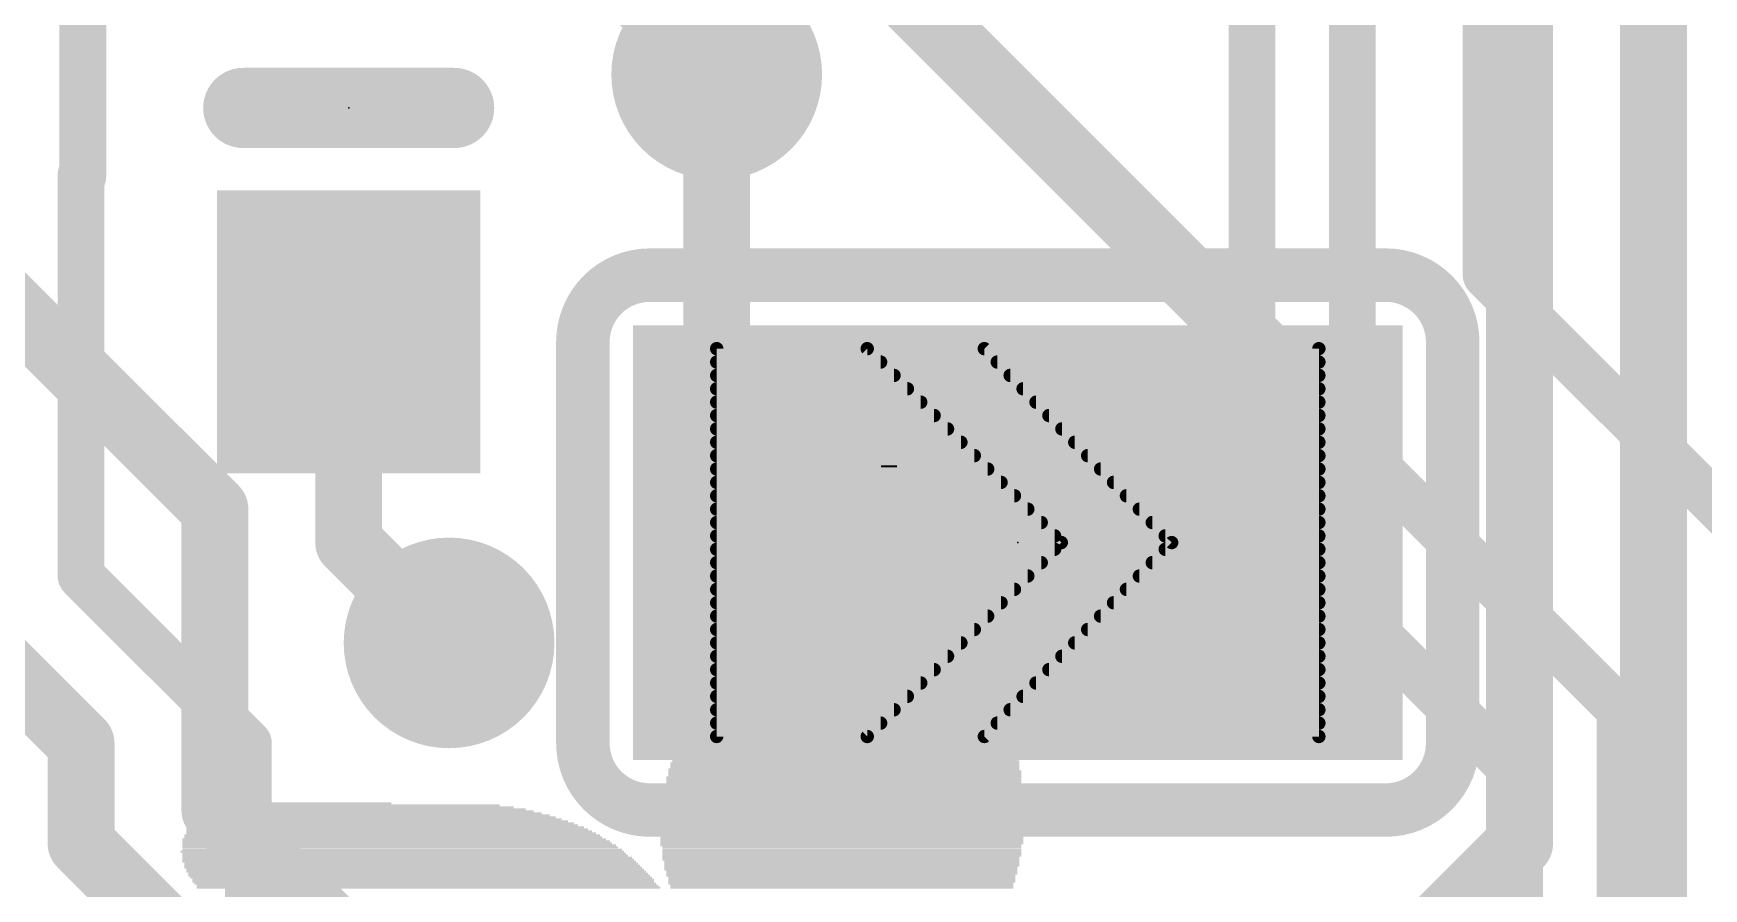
# Model space of a CAD drawing. Extents: x -0.1 to 66, y -0.1 to 31.
# Drawn here: x 3.38 to 9.72, y 9.23 to 12.48 of the extents above; entities that cross this region are included whole.
import ezdxf

# ---------------------------------------------------------------- set-up
doc = ezdxf.new("R2010")
doc.units = 0
for name, color, linetype in [('1', 12, 'CONTINUOUS'), ('16', 132, 'CONTINUOUS'), ('18', 110, 'CONTINUOUS'), ('21', 40, 'CONTINUOUS'), ('22', 6, 'CONTINUOUS'), ('23', 40, 'CONTINUOUS'), ('24', 6, 'CONTINUOUS'), ('30', 253, 'CONTINUOUS')]:
    doc.layers.add(name, color=color, linetype=linetype)

# ---------------------------------------------------------------- blocks, each defined once
blk = doc.blocks.new('RECT')
blk.add_solid([(-0.5, -0.5), (0.5, -0.5), (-0.5, 0.5), (0.5, 0.5)])
blk = doc.blocks.new('RECT121920X243840R50')
at = {"const_width": 0.1905}
blk.add_lwpolyline([(0.2858, -0.5715), (0.2858, 0.5715, 0.4142), (0.1905, 0.6668), (-0.1905, 0.6668, 0.4142), (-0.2858, 0.5715), (-0.2858, -0.5715, 0.4142), (-0.1905, -0.6668), (0.1905, -0.6668, 0.4142)], format="xyb", close=True, dxfattribs=at)
blk.add_solid([(-0.2159, -0.5969), (0.2159, -0.5969), (-0.2159, 0.5969), (0.2159, 0.5969)])
blk = doc.blocks.new('ROUNDV')
at = {"const_width": 0.5}
blk.add_lwpolyline([(0, -0.25, 1), (0, 0.25, 1), (0, -0.25)], format="xyb", dxfattribs=at)

msp = doc.modelspace()

# ---------------------------------------------------------------- linework, layer by layer
at = {"layer": '1'}
for points, const_width in [([(8.89, 16.256), (8.89, 11.557)], 0.1778), ([(8.382, 16.129), (8.382, 10.922)], 0.1778), ([(8.001, 15.875), (8.001, 10.668)], 0.1778), ([(3.5625, 15.526), (3.5625, 11.9315)], 0.1778), ([(5.246, 13.042), (5.969, 12.319)], 0.254), ([(3.5625, 11.9315), (3.556, 11.938)], 0.1778), ([(3.556, 11.938), (3.556, 10.414)], 0.1778), ([(8.89, 11.557), (10.287, 10.16)], 0.1778), ([(4.572, 10.541), (4.572, 11.342)], 0.254), ([(8.382, 10.922), (9.398, 9.906)], 0.1778), ([(8.001, 10.668), (9.017, 9.652)], 0.1778), ([(4.572, 10.541), (4.953, 10.16)], 0.254), ([(3.556, 10.414), (4.191, 9.779)], 0.1778), ([(9.398, 9.906), (9.398, 7.3279)], 0.1778), ([(4.191, 9.779), (4.191, 8.636)], 0.1778), ([(9.017, 9.652), (9.017, 6.096)], 0.1778)]:
    msp.add_lwpolyline(points, dxfattribs=dict(at, const_width=const_width))
for points, const_width in [([(5.9241, 12.2741, 1), (6.0139, 12.3639)], 0.127), ([(3.5874, 11.9694, 1), (3.5246, 11.9066)], 0.0889), ([(3.6004, 11.938, 1), (3.5116, 11.938)], 0.0889), ([(3.5311, 11.9001, 1), (3.5939, 11.9629)], 0.0889), ([(3.5181, 11.9315, 1), (3.6069, 11.9315)], 0.0889), ([(8.9214, 11.5884, 1), (8.8586, 11.5256)], 0.0889), ([(8.8456, 11.557, 1), (8.9345, 11.557)], 0.0889), ([(4.6355, 11.342, 1), (4.5085, 11.342)], 0.127), ([(8.4134, 10.9534, 1), (8.3506, 10.8906)], 0.0889), ([(8.3376, 10.922, 1), (8.4264, 10.922)], 0.0889), ([(8.0324, 10.6994, 1), (7.9696, 10.6366)], 0.0889), ([(4.6169, 10.5859, 1), (4.5271, 10.4961)], 0.127), ([(7.9566, 10.668, 1), (8.0455, 10.668)], 0.0889), ([(4.5085, 10.541, 1), (4.6355, 10.541)], 0.127), ([(3.5874, 10.4454, 1), (3.5246, 10.3826)], 0.0889), ([(3.5116, 10.414, 1), (3.6004, 10.414)], 0.0889), ([(4.9081, 10.1151, 1), (4.9979, 10.2049)], 0.127), ([(9.4424, 9.906, 1), (9.3536, 9.906)], 0.0889), ([(9.3666, 9.8746, 1), (9.4294, 9.9374)], 0.0889), ([(4.2355, 9.779, 1), (4.1465, 9.779)], 0.0889), ([(4.1596, 9.7476, 1), (4.2224, 9.8104)], 0.0889), ([(9.0615, 9.652, 1), (8.9726, 9.652)], 0.0889), ([(8.9856, 9.6206, 1), (9.0484, 9.6834)], 0.0889)]:
    msp.add_lwpolyline(points, format="xyb", dxfattribs=dict(at, const_width=const_width))
at = {"layer": '16'}
for points, const_width in [([(9.525, 21.844), (9.525, 8.382)], 0.254), ([(5.08, 14.224), (8.128, 11.176)], 0.254), ([(9.017, 13.462), (9.017, 9.398)], 0.254), ([(5.969, 10.668), (5.969, 12.319)], 0.254), ([(4.064, 10.668), (2.921, 11.811)], 0.254), ([(6.5405, 11.2776), (5.969, 11.2776)], 0.0508), ([(5.969, 11.2776), (5.969, 9.8044)], 0.0508), ([(7.2771, 10.541), (6.5405, 11.2776)], 0.0508), ([(7.6962, 10.541), (6.985, 11.2776)], 0.0508), ([(6.985, 11.2776), (8.255, 11.2776)], 0.0508), ([(8.128, 11.176), (8.128, 10.541)], 0.254), ([(8.255, 11.2776), (8.255, 9.8044)], 0.0508), ([(5.969, 11.2268), (6.5913, 11.2268)], 0.0508), ([(7.0341, 11.2268), (8.255, 11.2268)], 0.0508), ([(5.969, 11.176), (6.6421, 11.176)], 0.0508), ([(7.0831, 11.176), (8.255, 11.176)], 0.0508), ([(5.969, 11.1252), (6.6929, 11.1252)], 0.0508), ([(5.969, 11.0744), (6.7437, 11.0744)], 0.0508), ([(7.1321, 11.1252), (8.255, 11.1252)], 0.0508), ([(7.1812, 11.0744), (8.255, 11.0744)], 0.0508), ([(5.969, 11.0236), (6.7945, 11.0236)], 0.0508), ([(7.2302, 11.0236), (8.255, 11.0236)], 0.0508), ([(5.969, 10.9728), (6.8453, 10.9728)], 0.0508), ([(7.2793, 10.9728), (8.255, 10.9728)], 0.0508), ([(5.969, 10.922), (6.8961, 10.922)], 0.0508), ([(7.3283, 10.922), (8.255, 10.922)], 0.0508), ([(5.969, 10.8712), (6.9469, 10.8712)], 0.0508), ([(5.969, 10.8204), (6.9977, 10.8204)], 0.0508), ([(7.3774, 10.8712), (8.255, 10.8712)], 0.0508), ([(7.4264, 10.8204), (8.255, 10.8204)], 0.0508), ([(4.064, 9.525), (4.064, 10.668)], 0.254), ([(6.096, 10.541), (5.969, 10.668)], 0.254), ([(5.969, 10.7696), (7.0485, 10.7696)], 0.0508), ([(7.4755, 10.7696), (8.255, 10.7696)], 0.0508), ([(5.969, 10.7188), (7.0993, 10.7188)], 0.0508), ([(7.5245, 10.7188), (8.255, 10.7188)], 0.0508), ([(2.794, 10.541), (3.556, 9.779)], 0.254), ([(5.969, 10.668), (7.1501, 10.668)], 0.0508), ([(7.5736, 10.668), (8.255, 10.668)], 0.0508), ([(5.969, 10.6172), (7.2009, 10.6172)], 0.0508), ([(5.969, 10.5664), (7.2517, 10.5664)], 0.0508), ([(7.6226, 10.6172), (8.255, 10.6172)], 0.0508), ([(7.6717, 10.5664), (8.255, 10.5664)], 0.0508), ([(5.969, 10.5156), (7.2517, 10.5156)], 0.0508), ([(6.5405, 9.8044), (7.2771, 10.541)], 0.0508), ([(6.985, 9.8044), (7.6962, 10.541)], 0.0508), ([(7.6717, 10.5156), (8.255, 10.5156)], 0.0508), ([(5.969, 10.4648), (7.2009, 10.4648)], 0.0508), ([(7.6226, 10.4648), (8.255, 10.4648)], 0.0508), ([(5.969, 10.414), (7.1501, 10.414)], 0.0508), ([(7.5736, 10.414), (8.255, 10.414)], 0.0508), ([(5.969, 10.3632), (7.0993, 10.3632)], 0.0508), ([(5.969, 10.3124), (7.0485, 10.3124)], 0.0508), ([(7.4755, 10.3124), (8.255, 10.3124)], 0.0508), ([(7.5245, 10.3632), (8.255, 10.3632)], 0.0508), ([(5.969, 10.2616), (6.9977, 10.2616)], 0.0508), ([(7.4264, 10.2616), (8.255, 10.2616)], 0.0508), ([(5.969, 10.2108), (6.9469, 10.2108)], 0.0508), ([(7.3774, 10.2108), (8.255, 10.2108)], 0.0508), ([(5.969, 10.16), (6.8961, 10.16)], 0.0508), ([(7.3283, 10.16), (8.255, 10.16)], 0.0508), ([(5.969, 10.1092), (6.8453, 10.1092)], 0.0508), ([(5.969, 10.0584), (6.7945, 10.0584)], 0.0508), ([(7.2302, 10.0584), (8.255, 10.0584)], 0.0508), ([(7.2793, 10.1092), (8.255, 10.1092)], 0.0508), ([(5.969, 10.0076), (6.7437, 10.0076)], 0.0508), ([(7.1812, 10.0076), (8.255, 10.0076)], 0.0508), ([(5.969, 9.9568), (6.6929, 9.9568)], 0.0508), ([(7.1321, 9.9568), (8.255, 9.9568)], 0.0508), ([(3.556, 9.779), (3.556, 9.398)], 0.254), ([(5.969, 9.906), (6.6421, 9.906)], 0.0508), ([(7.0831, 9.906), (8.255, 9.906)], 0.0508), ([(5.969, 9.8552), (6.5913, 9.8552)], 0.0508), ([(5.969, 9.8044), (6.5405, 9.8044)], 0.0508), ([(5.969, 9.8044), (6.5405, 9.8044)], 0.0508), ([(8.255, 9.8044), (6.985, 9.8044)], 0.0508), ([(6.985, 9.8044), (8.255, 9.8044)], 0.0508), ([(7.034, 9.8552), (8.255, 9.8552)], 0.0508), ([(8.001, 5.588), (4.064, 9.525)], 0.254), ([(3.556, 9.398), (7.493, 5.461)], 0.254), ([(9.017, 9.398), (7.366, 7.747)], 0.254)]:
    msp.add_lwpolyline(points, dxfattribs=dict(at, const_width=const_width))
for points, const_width in [([(6.0325, 12.319, 1), (5.9055, 12.319)], 0.127), ([(5.969, 11.2903, 1), (5.969, 11.2649)], 0.0254), ([(5.9817, 11.2776, 1), (5.9563, 11.2776)], 0.0254), ([(6.5495, 11.2866, 1), (6.5315, 11.2686)], 0.0254), ([(6.5405, 11.2649, 1), (6.5405, 11.2903)], 0.0254), ([(6.9941, 11.2864, 1), (6.9759, 11.2688)], 0.0254), ([(6.985, 11.2903, 1), (6.985, 11.2649)], 0.0254), ([(8.1915, 11.176, 1), (8.0645, 11.176)], 0.127), ([(8.2677, 11.2776, 1), (8.2423, 11.2776)], 0.0254), ([(8.255, 11.2649, 1), (8.255, 11.2903)], 0.0254), ([(5.969, 11.2395, 1), (5.969, 11.2141)], 0.0254), ([(6.5913, 11.2141, 1), (6.5913, 11.2395)], 0.0254), ([(7.0341, 11.2395, 1), (7.0341, 11.2141)], 0.0254), ([(8.0831, 11.1311, 1), (8.1729, 11.2209)], 0.127), ([(8.255, 11.2141, 1), (8.255, 11.2395)], 0.0254), ([(5.969, 11.1887, 1), (5.969, 11.1633)], 0.0254), ([(6.6421, 11.1633, 1), (6.6421, 11.1887)], 0.0254), ([(7.0831, 11.1887, 1), (7.0831, 11.1633)], 0.0254), ([(8.255, 11.1633, 1), (8.255, 11.1887)], 0.0254), ([(5.969, 11.1379, 1), (5.969, 11.1125)], 0.0254), ([(5.969, 11.0871, 1), (5.969, 11.0617)], 0.0254), ([(6.6929, 11.1125, 1), (6.6929, 11.1379)], 0.0254), ([(6.7437, 11.0617, 1), (6.7437, 11.0871)], 0.0254), ([(7.1321, 11.1379, 1), (7.1321, 11.1125)], 0.0254), ([(7.1812, 11.0871, 1), (7.1812, 11.0617)], 0.0254), ([(8.255, 11.1125, 1), (8.255, 11.1379)], 0.0254), ([(8.255, 11.0617, 1), (8.255, 11.0871)], 0.0254), ([(5.969, 11.0363, 1), (5.969, 11.0109)], 0.0254), ([(6.7945, 11.0109, 1), (6.7945, 11.0363)], 0.0254), ([(7.2302, 11.0363, 1), (7.2302, 11.0109)], 0.0254), ([(8.255, 11.0109, 1), (8.255, 11.0363)], 0.0254), ([(5.969, 10.9855, 1), (5.969, 10.9601)], 0.0254), ([(6.8453, 10.9601, 1), (6.8453, 10.9855)], 0.0254), ([(7.2793, 10.9855, 1), (7.2793, 10.9601)], 0.0254), ([(8.255, 10.9601, 1), (8.255, 10.9855)], 0.0254), ([(5.969, 10.9347, 1), (5.969, 10.9093)], 0.0254), ([(6.8961, 10.9093, 1), (6.8961, 10.9347)], 0.0254), ([(7.3283, 10.9347, 1), (7.3283, 10.9093)], 0.0254), ([(8.255, 10.9093, 1), (8.255, 10.9347)], 0.0254), ([(5.969, 10.8839, 1), (5.969, 10.8585)], 0.0254), ([(5.969, 10.8331, 1), (5.969, 10.8077)], 0.0254), ([(6.9469, 10.8585, 1), (6.9469, 10.8839)], 0.0254), ([(6.9977, 10.8077, 1), (6.9977, 10.8331)], 0.0254), ([(7.3774, 10.8839, 1), (7.3774, 10.8585)], 0.0254), ([(7.4264, 10.8331, 1), (7.4264, 10.8077)], 0.0254), ([(8.255, 10.8585, 1), (8.255, 10.8839)], 0.0254), ([(8.255, 10.8077, 1), (8.255, 10.8331)], 0.0254), ([(4.1275, 10.668, 1), (4.0005, 10.668)], 0.127), ([(6.0139, 10.7129, 1), (5.9241, 10.6231)], 0.127), ([(5.969, 10.7823, 1), (5.969, 10.7569)], 0.0254), ([(7.0485, 10.7569, 1), (7.0485, 10.7823)], 0.0254), ([(7.4755, 10.7823, 1), (7.4755, 10.7569)], 0.0254), ([(8.255, 10.7569, 1), (8.255, 10.7823)], 0.0254), ([(4.0191, 10.6231, 1), (4.1089, 10.7129)], 0.127), ([(5.9055, 10.668, 1), (6.0325, 10.668)], 0.127), ([(5.969, 10.7315, 1), (5.969, 10.7061)], 0.0254), ([(7.0993, 10.7061, 1), (7.0993, 10.7315)], 0.0254), ([(7.5245, 10.7315, 1), (7.5245, 10.7061)], 0.0254), ([(8.255, 10.7061, 1), (8.255, 10.7315)], 0.0254), ([(5.969, 10.6807, 1), (5.969, 10.6553)], 0.0254), ([(7.1501, 10.6553, 1), (7.1501, 10.6807)], 0.0254), ([(7.5736, 10.6807, 1), (7.5736, 10.6553)], 0.0254), ([(8.255, 10.6553, 1), (8.255, 10.6807)], 0.0254), ([(5.969, 10.6299, 1), (5.969, 10.6045)], 0.0254), ([(5.969, 10.5791, 1), (5.969, 10.5537)], 0.0254), ([(6.0511, 10.4961, 1), (6.1409, 10.5859)], 0.127), ([(7.2009, 10.6045, 1), (7.2009, 10.6299)], 0.0254), ([(7.2517, 10.5537, 1), (7.2517, 10.5791)], 0.0254), ([(7.6226, 10.6299, 1), (7.6226, 10.6045)], 0.0254), ([(7.6717, 10.5791, 1), (7.6717, 10.5537)], 0.0254), ([(8.0645, 10.541, 1), (8.1915, 10.541)], 0.127), ([(8.255, 10.6045, 1), (8.255, 10.6299)], 0.0254), ([(8.255, 10.5537, 1), (8.255, 10.5791)], 0.0254), ([(5.969, 10.5283, 1), (5.969, 10.5029)], 0.0254), ([(7.2517, 10.5029, 1), (7.2517, 10.5283)], 0.0254), ([(7.2861, 10.532, 1), (7.2681, 10.55)], 0.0254), ([(7.2681, 10.532, 1), (7.2861, 10.55)], 0.0254), ([(7.6717, 10.5283, 1), (7.6717, 10.5029)], 0.0254), ([(7.7053, 10.5322, 1), (7.6871, 10.5498)], 0.0254), ([(7.6871, 10.5322, 1), (7.7053, 10.5498)], 0.0254), ([(8.255, 10.5029, 1), (8.255, 10.5283)], 0.0254), ([(5.969, 10.4775, 1), (5.969, 10.4521)], 0.0254), ([(7.2009, 10.4521, 1), (7.2009, 10.4775)], 0.0254), ([(7.6226, 10.4775, 1), (7.6226, 10.4521)], 0.0254), ([(8.255, 10.4521, 1), (8.255, 10.4775)], 0.0254), ([(5.969, 10.4267, 1), (5.969, 10.4013)], 0.0254), ([(7.1501, 10.4013, 1), (7.1501, 10.4267)], 0.0254), ([(7.5736, 10.4267, 1), (7.5736, 10.4013)], 0.0254), ([(8.255, 10.4013, 1), (8.255, 10.4267)], 0.0254), ([(5.969, 10.3759, 1), (5.969, 10.3505)], 0.0254), ([(5.969, 10.3251, 1), (5.969, 10.2997)], 0.0254), ([(7.0485, 10.2997, 1), (7.0485, 10.3251)], 0.0254), ([(7.0993, 10.3505, 1), (7.0993, 10.3759)], 0.0254), ([(7.4755, 10.3251, 1), (7.4755, 10.2997)], 0.0254), ([(7.5245, 10.3759, 1), (7.5245, 10.3505)], 0.0254), ([(8.255, 10.3505, 1), (8.255, 10.3759)], 0.0254), ([(8.255, 10.2997, 1), (8.255, 10.3251)], 0.0254), ([(5.969, 10.2743, 1), (5.969, 10.2489)], 0.0254), ([(6.9977, 10.2489, 1), (6.9977, 10.2743)], 0.0254), ([(7.4264, 10.2743, 1), (7.4264, 10.2489)], 0.0254), ([(8.255, 10.2489, 1), (8.255, 10.2743)], 0.0254), ([(5.969, 10.2235, 1), (5.969, 10.1981)], 0.0254), ([(6.9469, 10.1981, 1), (6.9469, 10.2235)], 0.0254), ([(7.3774, 10.2235, 1), (7.3774, 10.1981)], 0.0254), ([(8.255, 10.1981, 1), (8.255, 10.2235)], 0.0254), ([(5.969, 10.1727, 1), (5.969, 10.1473)], 0.0254), ([(6.8961, 10.1473, 1), (6.8961, 10.1727)], 0.0254), ([(7.3283, 10.1727, 1), (7.3283, 10.1473)], 0.0254), ([(8.255, 10.1473, 1), (8.255, 10.1727)], 0.0254), ([(5.969, 10.1219, 1), (5.969, 10.0965)], 0.0254), ([(5.969, 10.0711, 1), (5.969, 10.0457)], 0.0254), ([(6.7945, 10.0457, 1), (6.7945, 10.0711)], 0.0254), ([(6.8453, 10.0965, 1), (6.8453, 10.1219)], 0.0254), ([(7.2302, 10.0711, 1), (7.2302, 10.0457)], 0.0254), ([(7.2793, 10.1219, 1), (7.2793, 10.0965)], 0.0254), ([(8.255, 10.0965, 1), (8.255, 10.1219)], 0.0254), ([(8.255, 10.0457, 1), (8.255, 10.0711)], 0.0254), ([(5.969, 10.0203, 1), (5.969, 9.9949)], 0.0254), ([(6.7437, 9.9949, 1), (6.7437, 10.0203)], 0.0254), ([(7.1812, 10.0203, 1), (7.1812, 9.9949)], 0.0254), ([(8.255, 9.9949, 1), (8.255, 10.0203)], 0.0254), ([(5.969, 9.9695, 1), (5.969, 9.9441)], 0.0254), ([(6.6929, 9.9441, 1), (6.6929, 9.9695)], 0.0254), ([(7.1321, 9.9695, 1), (7.1321, 9.9441)], 0.0254), ([(8.255, 9.9441, 1), (8.255, 9.9695)], 0.0254), ([(3.6195, 9.779, 1), (3.4925, 9.779)], 0.127), ([(5.969, 9.9187, 1), (5.969, 9.8933)], 0.0254), ([(6.6421, 9.8933, 1), (6.6421, 9.9187)], 0.0254), ([(7.0831, 9.9187, 1), (7.0831, 9.8933)], 0.0254), ([(8.255, 9.8933, 1), (8.255, 9.9187)], 0.0254), ([(3.5111, 9.7341, 1), (3.6009, 9.8239)], 0.127), ([(5.969, 9.8679, 1), (5.969, 9.8425)], 0.0254), ([(5.969, 9.8171, 1), (5.969, 9.7917)], 0.0254), ([(5.969, 9.8171, 1), (5.969, 9.7917)], 0.0254), ([(6.5405, 9.7917, 1), (6.5405, 9.8171)], 0.0254), ([(6.5405, 9.7917, 1), (6.5405, 9.8171)], 0.0254), ([(6.5913, 9.8425, 1), (6.5913, 9.8679)], 0.0254), ([(6.985, 9.8171, 1), (6.985, 9.7917)], 0.0254), ([(6.985, 9.8171, 1), (6.985, 9.7917)], 0.0254), ([(7.034, 9.8679, 1), (7.034, 9.8425)], 0.0254), ([(8.255, 9.8425, 1), (8.255, 9.8679)], 0.0254), ([(8.255, 9.7917, 1), (8.255, 9.8171)], 0.0254), ([(8.255, 9.7917, 1), (8.255, 9.8171)], 0.0254), ([(5.9563, 9.8044, 1), (5.9817, 9.8044)], 0.0254), ([(6.5315, 9.8134, 1), (6.5495, 9.7954)], 0.0254), ([(6.9759, 9.8132, 1), (6.9941, 9.7956)], 0.0254), ([(8.2423, 9.8044, 1), (8.2677, 9.8044)], 0.0254), ([(4.1089, 9.5699, 1), (4.0191, 9.4801)], 0.127), ([(4.0005, 9.525, 1), (4.1275, 9.525)], 0.127), ([(3.6009, 9.4429, 1), (3.5111, 9.3531)], 0.127), ([(9.0619, 9.3531, 1), (8.9721, 9.4429)], 0.127), ([(3.4925, 9.398, 1), (3.6195, 9.398)], 0.127), ([(8.9535, 9.398, 1), (9.0805, 9.398)], 0.127)]:
    msp.add_lwpolyline(points, format="xyb", dxfattribs=dict(at, const_width=const_width))
at = {"layer": '21', "const_width": 0.3048}
msp.add_lwpolyline([(4.172, 12.192), (4.972, 12.192)], dxfattribs=at)
at = {"layer": '21', "const_width": 0.1524}
for points in [[(4.172, 12.2682, 1), (4.172, 12.1158)], [(4.972, 12.1158, 1), (4.972, 12.2682)]]:
    msp.add_lwpolyline(points, format="xyb", dxfattribs=at)
at = {"layer": '22'}
for points, const_width in [([(5.715, 11.557, 0.4142), (5.461, 11.303)], 0.2032), ([(5.715, 11.6078, 1), (5.715, 11.5062)], 0.1016), ([(5.715, 11.5062, 1), (5.715, 11.6078)], 0.1016), ([(8.763, 11.303, 0.4142), (8.509, 11.557)], 0.2032), ([(8.509, 11.6078, 1), (8.509, 11.5062)], 0.1016), ([(8.509, 11.5062, 1), (8.509, 11.6078)], 0.1016), ([(5.5118, 11.303, 1), (5.4102, 11.303)], 0.1016), ([(5.4102, 11.303, 1), (5.5118, 11.303)], 0.1016), ([(8.8138, 11.303, 1), (8.7122, 11.303)], 0.1016), ([(8.7122, 11.303, 1), (8.8138, 11.303)], 0.1016), ([(5.461, 9.779, 0.4142), (5.715, 9.525)], 0.2032), ([(5.5118, 9.779, 1), (5.4102, 9.779)], 0.1016), ([(5.4102, 9.779, 1), (5.5118, 9.779)], 0.1016), ([(8.509, 9.525, 0.4142), (8.763, 9.779)], 0.2032), ([(8.8138, 9.779, 1), (8.7122, 9.779)], 0.1016), ([(8.7122, 9.779, 1), (8.8138, 9.779)], 0.1016), ([(5.715, 9.5758, 1), (5.715, 9.4742)], 0.1016), ([(5.715, 9.4742, 1), (5.715, 9.5758)], 0.1016), ([(8.509, 9.5758, 1), (8.509, 9.4742)], 0.1016), ([(8.509, 9.4742, 1), (8.509, 9.5758)], 0.1016)]:
    msp.add_lwpolyline(points, format="xyb", dxfattribs=dict(at, const_width=const_width))
at = {"layer": '22', "const_width": 0.2032}
for points in [[(8.509, 11.557), (5.715, 11.557)], [(5.461, 11.303), (5.461, 9.779)], [(8.763, 11.303), (8.763, 9.779)], [(5.715, 9.525), (8.509, 9.525)]]:
    msp.add_lwpolyline(points, dxfattribs=at)
at = {"layer": '23'}
msp.add_point((4.572, 12.192), dxfattribs=at)
at = {"layer": '24'}
msp.add_point((7.112, 10.541), dxfattribs=at)

# ---------------------------------------------------------------- block references
at = {"layer": '1', "xscale": 1.075, "rotation": 90}
msp.add_blockref('RECT', (4.572, 11.342), dxfattribs=at)
at = {"layer": '16'}
for p in [(6.096, 10.541), (8.128, 10.541)]:
    msp.add_blockref('RECT121920X243840R50', p, dxfattribs=at)
at = {"layer": '18', "xscale": 0.8001, "yscale": 0.8001}
for p in [(5.969, 12.319), (5.969, 12.319), (4.953, 10.16), (4.953, 10.16)]:
    msp.add_blockref('ROUNDV', p, dxfattribs=at)
at = {"layer": '21'}
for p, xscale, yscale in [((6.6307, 10.7772), 0.2591, 0.0076), ((6.6307, 10.7849), 0.2438, 0.0077), ((6.6307, 10.7925), 0.2286, 0.0076), ((6.6345, 10.8001), 0.2058, 0.0076), ((6.6307, 10.8077), 0.1829, 0.0076), ((6.6307, 10.8153), 0.1524, 0.0076), ((6.6307, 10.823), 0.1219, 0.0077), ((6.6231, 10.8306), 0.0609, 0.0076), ((6.6269, 10.7239), 0.3429, 0.0076), ((6.6269, 10.7163), 0.3429, 0.0076), ((6.6269, 10.7315), 0.3277, 0.0076), ((6.6307, 10.7391), 0.32, 0.0076), ((6.6307, 10.7468), 0.3048, 0.0077), ((6.6307, 10.762), 0.2896, 0.0076), ((6.6307, 10.7544), 0.2896, 0.0076), ((6.6307, 10.7696), 0.2743, 0.0076), ((6.6155, 10.6553), 0.4115, 0.0076), ((6.6155, 10.6706), 0.3963, 0.0077), ((6.6193, 10.6629), 0.4039, 0.0076), ((6.6193, 10.6782), 0.3887, 0.0076), ((6.6193, 10.6934), 0.3733, 0.0076), ((6.6231, 10.6858), 0.381, 0.0076), ((6.6231, 10.701), 0.3657, 0.0076), ((6.6231, 10.7087), 0.3505, 0.0077), ((6.6002, 10.5867), 0.4876, 0.0076), ((6.604, 10.5944), 0.48, 0.0077), ((6.604, 10.602), 0.4648, 0.0076), ((6.6078, 10.6172), 0.4572, 0.0076), ((6.6078, 10.6096), 0.4572, 0.0076), ((6.6078, 10.6248), 0.442, 0.0076), ((6.6117, 10.6401), 0.4343, 0.0076), ((6.6117, 10.6325), 0.4343, 0.0077), ((6.6117, 10.6477), 0.4191, 0.0076), ((6.5888, 10.5334), 0.541, 0.0076), ((6.5888, 10.5258), 0.541, 0.0076), ((6.5926, 10.541), 0.5334, 0.0076), ((6.5926, 10.5563), 0.5182, 0.0077), ((6.5964, 10.5486), 0.5258, 0.0076), ((6.5964, 10.5639), 0.5106, 0.0076), ((6.6002, 10.5715), 0.503, 0.0076), ((6.6002, 10.5791), 0.4876, 0.0076), ((6.5773, 10.4648), 0.6096, 0.0076), ((6.5774, 10.4801), 0.5943, 0.0077), ((6.5812, 10.4724), 0.6019, 0.0076), ((6.5812, 10.4877), 0.5867, 0.0076), ((6.5812, 10.5029), 0.5715, 0.0076), ((6.585, 10.4953), 0.5791, 0.0076), ((6.585, 10.5105), 0.5639, 0.0076), ((6.5888, 10.5182), 0.5563, 0.0077), ((6.5621, 10.3962), 0.6858, 0.0076), ((6.5659, 10.4039), 0.6782, 0.0077), ((6.5659, 10.4115), 0.663, 0.0076), ((6.5697, 10.4267), 0.6553, 0.0076), ((6.5697, 10.4191), 0.6553, 0.0076), ((6.5697, 10.4343), 0.6401, 0.0076), ((6.5736, 10.4496), 0.6325, 0.0076), ((6.5736, 10.442), 0.6325, 0.0077), ((6.5735, 10.4572), 0.6172, 0.0076), ((6.5507, 10.3429), 0.7391, 0.0076), ((6.5545, 10.3353), 0.7468, 0.0076), ((6.5545, 10.3505), 0.7315, 0.0076), ((6.5583, 10.3581), 0.7239, 0.0076), ((6.5583, 10.3734), 0.7086, 0.0076), ((6.5583, 10.3658), 0.7086, 0.0077), ((6.5621, 10.381), 0.701, 0.0076), ((6.5621, 10.3886), 0.6858, 0.0076), ((6.5393, 10.2743), 0.8077, 0.0076), ((6.5393, 10.2896), 0.7925, 0.0077), ((6.5431, 10.2819), 0.8001, 0.0076), ((6.5431, 10.2972), 0.7849, 0.0076), ((6.5469, 10.3048), 0.7773, 0.0076), ((6.5469, 10.32), 0.762, 0.0076), ((6.5469, 10.3124), 0.762, 0.0076), ((6.5507, 10.3277), 0.7544, 0.0077), ((6.524, 10.2057), 0.884, 0.0076), ((6.5278, 10.2134), 0.8763, 0.0077), ((6.5278, 10.221), 0.861, 0.0076), ((6.5316, 10.2362), 0.8534, 0.0076), ((6.5316, 10.2286), 0.8534, 0.0076), ((6.5316, 10.2438), 0.8382, 0.0076), ((6.5354, 10.2591), 0.8306, 0.0076), ((6.5354, 10.2515), 0.8306, 0.0077), ((6.5354, 10.2667), 0.8153, 0.0076), ((6.5126, 10.1524), 0.9373, 0.0076), ((6.5164, 10.1448), 0.9449, 0.0076), ((6.5164, 10.16), 0.9296, 0.0076), ((6.5202, 10.1676), 0.922, 0.0076), ((6.5202, 10.1829), 0.9068, 0.0076), ((6.5202, 10.1753), 0.9068, 0.0077), ((6.524, 10.1905), 0.8992, 0.0076), ((6.524, 10.1981), 0.884, 0.0076), ((6.5011, 10.0838), 1.0059, 0.0076), ((6.5011, 10.0991), 0.9906, 0.0077), ((6.505, 10.0914), 0.9983, 0.0076), ((6.505, 10.1067), 0.9829, 0.0076), ((6.5088, 10.1143), 0.9753, 0.0076), ((6.5088, 10.1295), 0.9601, 0.0076), ((6.5088, 10.1219), 0.9601, 0.0076), ((6.5126, 10.1372), 0.9525, 0.0077), ((6.4859, 10.0152), 1.082, 0.0076), ((6.4897, 10.0229), 1.0744, 0.0077), ((6.4897, 10.0305), 1.0592, 0.0076), ((6.4935, 10.0457), 1.0516, 0.0076), ((6.4935, 10.0381), 1.0516, 0.0076), ((6.4935, 10.0533), 1.0363, 0.0076), ((6.4973, 10.061), 1.0287, 0.0077), ((6.4973, 10.0762), 1.0135, 0.0076), ((6.5011, 10.0686), 1.0211, 0.0076), ((6.4783, 9.9543), 1.143, 0.0076), ((6.4783, 9.9695), 1.1278, 0.0076), ((6.4783, 9.9619), 1.1278, 0.0076), ((6.4821, 9.9771), 1.1202, 0.0076), ((6.4821, 9.9924), 1.1049, 0.0076), ((6.4821, 9.9848), 1.1049, 0.0077), ((6.4859, 10), 1.0972, 0.0076), ((6.4859, 10.0076), 1.082, 0.0076), ((6.4707, 9.9009), 1.1887, 0.0076), ((6.4707, 9.8933), 1.1887, 0.0076), ((6.4707, 9.9162), 1.1735, 0.0076), ((6.4707, 9.9085), 1.1735, 0.0077), ((6.4745, 9.9314), 1.1659, 0.0076), ((6.4745, 9.9238), 1.1659, 0.0076), ((6.4745, 9.939), 1.1506, 0.0076), ((6.4783, 9.9466), 1.143, 0.0077), ((6.463, 9.8247), 1.2497, 0.0076), ((6.463, 9.84), 1.2345, 0.0076), ((6.4668, 9.8323), 1.2421, 0.0077), ((6.4668, 9.8552), 1.2269, 0.0076), ((6.4668, 9.8476), 1.2269, 0.0076), ((6.4668, 9.8704), 1.2115, 0.0077), ((6.4668, 9.8628), 1.2115, 0.0076), ((6.4668, 9.8857), 1.1963, 0.0076), ((6.4707, 9.8781), 1.2039, 0.0076), ((6.4592, 9.7714), 1.2878, 0.0076), ((6.4592, 9.7638), 1.2878, 0.0076), ((6.4592, 9.7866), 1.2725, 0.0076), ((6.463, 9.779), 1.2801, 0.0076), ((6.463, 9.8095), 1.2649, 0.0076), ((6.463, 9.8019), 1.2649, 0.0076), ((6.463, 9.7942), 1.2649, 0.0077), ((6.463, 9.8171), 1.2497, 0.0076), ((6.4554, 9.7028), 1.3259, 0.0076), ((6.4592, 9.7104), 1.3183, 0.0076), ((6.4554, 9.7257), 1.3106, 0.0076), ((6.4554, 9.718), 1.3106, 0.0077), ((6.4592, 9.7485), 1.303, 0.0076), ((6.4592, 9.7409), 1.303, 0.0076), ((6.4592, 9.7333), 1.303, 0.0076), ((6.4592, 9.7561), 1.2878, 0.0077), ((6.4516, 9.6495), 1.3488, 0.0076), ((6.4516, 9.6418), 1.3488, 0.0077), ((6.4516, 9.6342), 1.3488, 0.0076), ((6.4516, 9.6799), 1.3335, 0.0077), ((6.4554, 9.6723), 1.3411, 0.0076), ((6.4554, 9.6647), 1.3411, 0.0076), ((6.4554, 9.6571), 1.3411, 0.0076), ((6.4554, 9.6952), 1.3259, 0.0076), ((6.4554, 9.6876), 1.3259, 0.0076), ((6.4478, 9.5809), 1.3716, 0.0076), ((6.4478, 9.5733), 1.3716, 0.0076), ((6.4478, 9.619), 1.3564, 0.0076), ((6.4516, 9.6114), 1.364, 0.0076), ((6.4516, 9.6037), 1.364, 0.0077), ((6.4516, 9.5961), 1.364, 0.0076), ((6.4516, 9.5885), 1.364, 0.0076), ((6.4516, 9.6266), 1.3488, 0.0076), ((4.6571, 9.5123), 1.2954, 0.0076), ((4.6456, 9.5199), 1.2573, 0.0076), ((4.638, 9.5275), 1.2115, 0.0077), ((4.6228, 9.5352), 1.1506, 0.0076), ((4.6076, 9.5428), 1.0744, 0.0076), ((4.4323, 9.5504), 0.602, 0.0076), ((6.444, 9.5275), 1.3792, 0.0077), ((6.444, 9.5199), 1.3792, 0.0076), ((6.444, 9.5123), 1.3792, 0.0076), ((6.4478, 9.5656), 1.3716, 0.0077), ((6.4478, 9.558), 1.3716, 0.0076), ((6.4478, 9.5504), 1.3716, 0.0076), ((6.4478, 9.5428), 1.3716, 0.0076), ((6.4478, 9.5352), 1.3716, 0.0076), ((4.7181, 9.4513), 1.524, 0.0077), ((4.7257, 9.4437), 1.5392, 0.0076), ((4.7142, 9.459), 1.5011, 0.0076), ((4.699, 9.4742), 1.4554, 0.0076), ((4.7067, 9.4666), 1.4707, 0.0076), ((4.6914, 9.4818), 1.425, 0.0076), ((4.6723, 9.4971), 1.3716, 0.0076), ((4.6837, 9.4894), 1.3945, 0.0077), ((4.6648, 9.5047), 1.3411, 0.0076), ((6.444, 9.5047), 1.3792, 0.0076), ((6.444, 9.4971), 1.3792, 0.0076), ((6.444, 9.4894), 1.3792, 0.0077), ((6.444, 9.4818), 1.3792, 0.0076), ((6.444, 9.4742), 1.3792, 0.0076), ((6.444, 9.4666), 1.3792, 0.0076), ((6.444, 9.459), 1.3792, 0.0076), ((6.444, 9.4513), 1.3792, 0.0077), ((6.444, 9.4437), 1.3792, 0.0076), ((4.7523, 9.4056), 1.6231, 0.0076), ((4.7561, 9.398), 1.6307, 0.0076), ((4.7637, 9.3904), 1.6459, 0.0076), ((4.7447, 9.4132), 1.6078, 0.0077), ((4.7676, 9.3828), 1.6536, 0.0076), ((4.7371, 9.4285), 1.5774, 0.0076), ((4.7409, 9.4209), 1.585, 0.0076), ((4.7333, 9.4361), 1.5544, 0.0076), ((6.444, 9.4361), 1.3792, 0.0076), ((6.444, 9.4285), 1.3792, 0.0076), ((6.444, 9.4209), 1.3792, 0.0076), ((6.444, 9.4132), 1.3792, 0.0077), ((6.444, 9.4056), 1.3792, 0.0076), ((6.444, 9.398), 1.3792, 0.0076), ((6.4402, 9.3904), 1.3716, 0.0076), ((6.444, 9.3828), 1.364, 0.0076), ((4.7752, 9.3675), 1.684, 0.0076), ((4.7866, 9.3523), 1.6917, 0.0076), ((4.7942, 9.3447), 1.7069, 0.0076), ((4.798, 9.337), 1.7145, 0.0077), ((4.8018, 9.3294), 1.7221, 0.0076), ((4.7752, 9.3751), 1.6688, 0.0077), ((4.7828, 9.3599), 1.684, 0.0076), ((4.8095, 9.3218), 1.7222, 0.0076), ((6.444, 9.3751), 1.364, 0.0077), ((6.444, 9.3675), 1.364, 0.0076), ((6.444, 9.3599), 1.364, 0.0076), ((6.444, 9.3523), 1.364, 0.0076), ((6.4402, 9.3447), 1.3564, 0.0076), ((6.4402, 9.337), 1.3564, 0.0077), ((6.444, 9.3294), 1.3488, 0.0076), ((6.444, 9.3218), 1.3488, 0.0076), ((4.8133, 9.3142), 1.7298, 0.0076), ((4.8171, 9.3066), 1.7374, 0.0076), ((4.8247, 9.2989), 1.7373, 0.0077), ((4.8285, 9.2913), 1.7449, 0.0076), ((4.8362, 9.2837), 1.745, 0.0076), ((4.84, 9.2761), 1.7526, 0.0076), ((4.8476, 9.2685), 1.7526, 0.0076), ((4.8552, 9.2608), 1.7526, 0.0077), ((6.444, 9.3142), 1.3488, 0.0076), ((6.4402, 9.3066), 1.3411, 0.0076), ((6.4402, 9.2989), 1.3411, 0.0077), ((6.4402, 9.2761), 1.3259, 0.0076), ((6.444, 9.2913), 1.3335, 0.0076), ((6.444, 9.2837), 1.3335, 0.0076), ((6.444, 9.2685), 1.3182, 0.0076), ((6.444, 9.2608), 1.3182, 0.0077), ((4.8552, 9.2532), 1.7526, 0.0076), ((4.8628, 9.2456), 1.7526, 0.0076), ((4.8705, 9.238), 1.7526, 0.0076), ((4.8743, 9.2304), 1.7602, 0.0076), ((6.444, 9.2532), 1.3182, 0.0076), ((6.4402, 9.2456), 1.3106, 0.0076), ((6.444, 9.238), 1.303, 0.0076), ((6.444, 9.2304), 1.303, 0.0076)]:
    msp.add_blockref('RECT', p, dxfattribs=dict(at, xscale=xscale, yscale=yscale))
at = {"layer": '30', "xscale": 2.921, "yscale": 1.651}
msp.add_blockref('RECT', (7.112, 10.541), dxfattribs=at)

doc.saveas('drawing.dxf')
